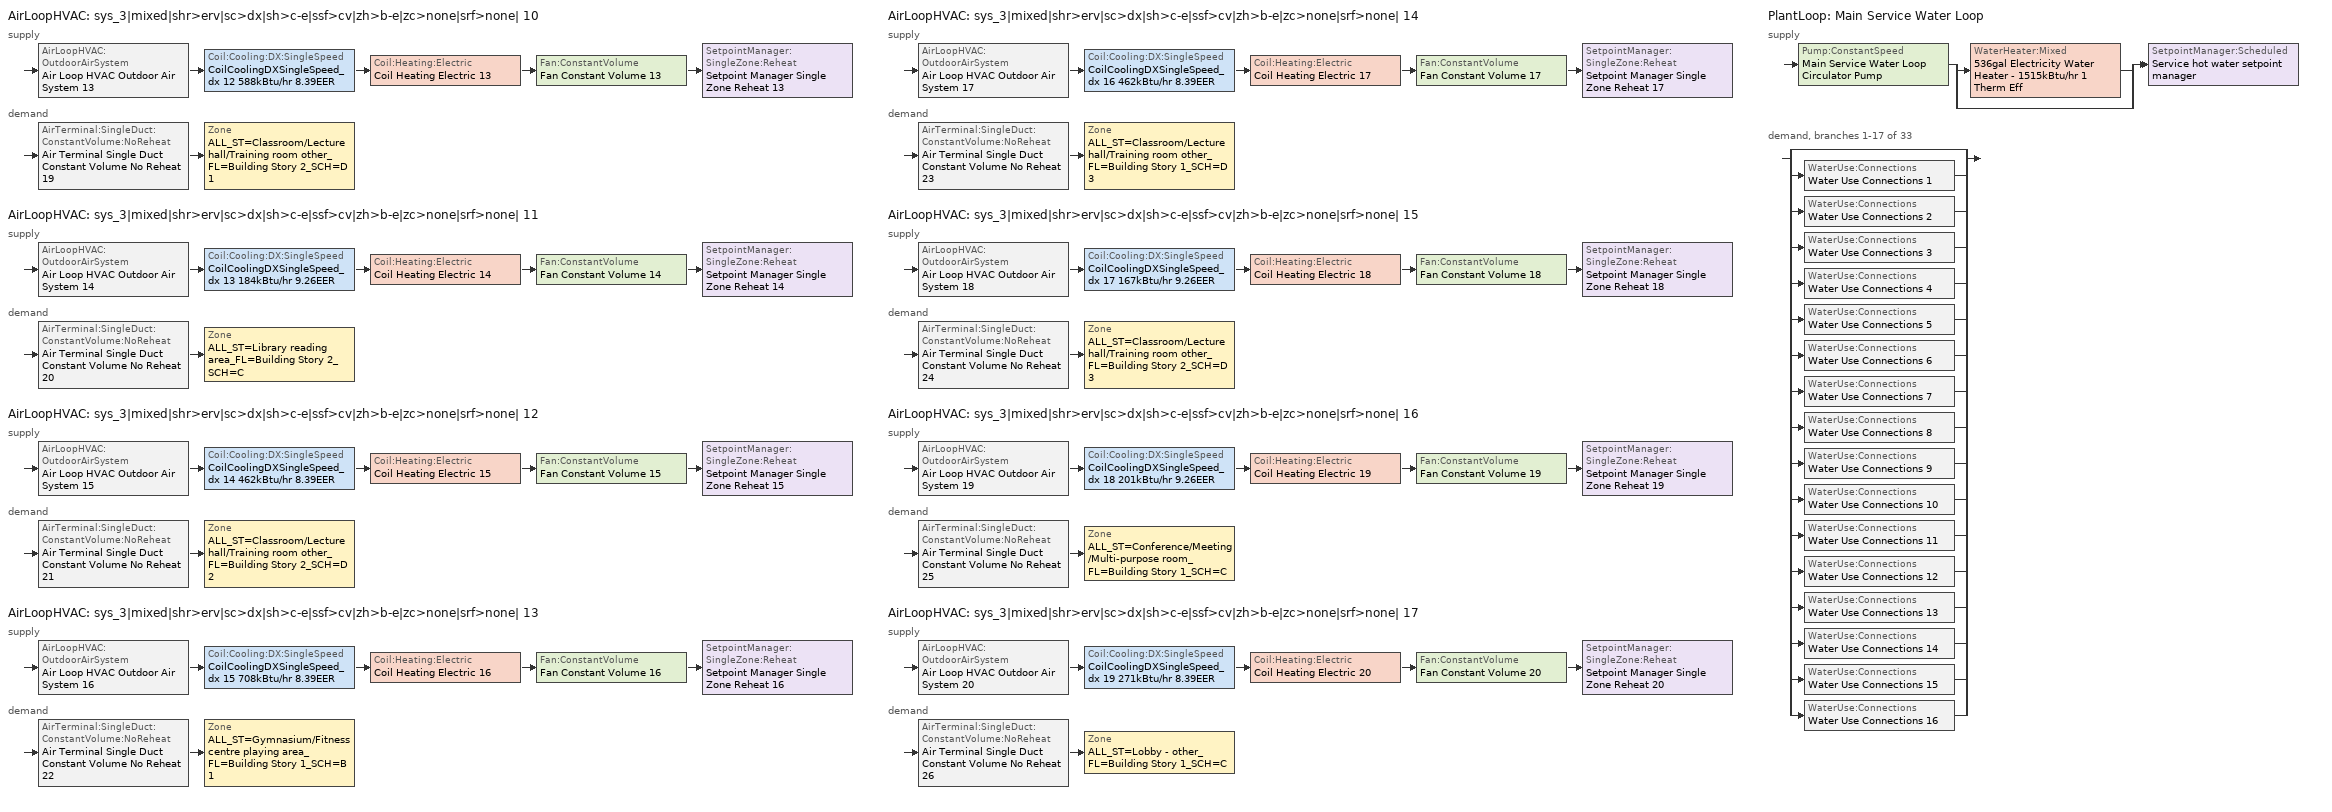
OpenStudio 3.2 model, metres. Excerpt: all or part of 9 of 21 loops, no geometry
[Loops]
AirLoopHVAC 'sys_3|mixed|shr>erv|sc>dx|sh>c-e|ssf>cv|zh>b-e|zc>none|srf>none| 10'
 supply: AirLoopHVAC:OutdoorAirSystem 'Air Loop HVAC Outdoor Air System 13' > Coil:Cooling:DX:SingleSpeed 'CoilCoolingDXSingleSpeed_dx 12 588kBtu/hr 8.39EER' > Coil:Heating:Electric 'Coil Heating Electric 13' > Fan:ConstantVolume 'Fan Constant Volume 13' > SetpointManager:SingleZone:Reheat 'Setpoint Manager Single Zone Reheat 13'
 demand: AirTerminal:SingleDuct:ConstantVolume:NoReheat 'Air Terminal Single Duct Constant Volume No Reheat 19' > Zone 'ALL_ST=Classroom/Lecture hall/Training room other_FL=Building Story 2_SCH=D 1'
AirLoopHVAC 'sys_3|mixed|shr>erv|sc>dx|sh>c-e|ssf>cv|zh>b-e|zc>none|srf>none| 11'
 supply: AirLoopHVAC:OutdoorAirSystem 'Air Loop HVAC Outdoor Air System 14' > Coil:Cooling:DX:SingleSpeed 'CoilCoolingDXSingleSpeed_dx 13 184kBtu/hr 9.26EER' > Coil:Heating:Electric 'Coil Heating Electric 14' > Fan:ConstantVolume 'Fan Constant Volume 14' > SetpointManager:SingleZone:Reheat 'Setpoint Manager Single Zone Reheat 14'
 demand: AirTerminal:SingleDuct:ConstantVolume:NoReheat 'Air Terminal Single Duct Constant Volume No Reheat 20' > Zone 'ALL_ST=Library reading area_FL=Building Story 2_SCH=C'
AirLoopHVAC 'sys_3|mixed|shr>erv|sc>dx|sh>c-e|ssf>cv|zh>b-e|zc>none|srf>none| 12'
 supply: AirLoopHVAC:OutdoorAirSystem 'Air Loop HVAC Outdoor Air System 15' > Coil:Cooling:DX:SingleSpeed 'CoilCoolingDXSingleSpeed_dx 14 462kBtu/hr 8.39EER' > Coil:Heating:Electric 'Coil Heating Electric 15' > Fan:ConstantVolume 'Fan Constant Volume 15' > SetpointManager:SingleZone:Reheat 'Setpoint Manager Single Zone Reheat 15'
 demand: AirTerminal:SingleDuct:ConstantVolume:NoReheat 'Air Terminal Single Duct Constant Volume No Reheat 21' > Zone 'ALL_ST=Classroom/Lecture hall/Training room other_FL=Building Story 2_SCH=D 2'
AirLoopHVAC 'sys_3|mixed|shr>erv|sc>dx|sh>c-e|ssf>cv|zh>b-e|zc>none|srf>none| 13'
 supply: AirLoopHVAC:OutdoorAirSystem 'Air Loop HVAC Outdoor Air System 16' > Coil:Cooling:DX:SingleSpeed 'CoilCoolingDXSingleSpeed_dx 15 708kBtu/hr 8.39EER' > Coil:Heating:Electric 'Coil Heating Electric 16' > Fan:ConstantVolume 'Fan Constant Volume 16' > SetpointManager:SingleZone:Reheat 'Setpoint Manager Single Zone Reheat 16'
 demand: AirTerminal:SingleDuct:ConstantVolume:NoReheat 'Air Terminal Single Duct Constant Volume No Reheat 22' > Zone 'ALL_ST=Gymnasium/Fitness centre playing area_FL=Building Story 1_SCH=B 1'
AirLoopHVAC 'sys_3|mixed|shr>erv|sc>dx|sh>c-e|ssf>cv|zh>b-e|zc>none|srf>none| 14'
 supply: AirLoopHVAC:OutdoorAirSystem 'Air Loop HVAC Outdoor Air System 17' > Coil:Cooling:DX:SingleSpeed 'CoilCoolingDXSingleSpeed_dx 16 462kBtu/hr 8.39EER' > Coil:Heating:Electric 'Coil Heating Electric 17' > Fan:ConstantVolume 'Fan Constant Volume 17' > SetpointManager:SingleZone:Reheat 'Setpoint Manager Single Zone Reheat 17'
 demand: AirTerminal:SingleDuct:ConstantVolume:NoReheat 'Air Terminal Single Duct Constant Volume No Reheat 23' > Zone 'ALL_ST=Classroom/Lecture hall/Training room other_FL=Building Story 1_SCH=D 3'
AirLoopHVAC 'sys_3|mixed|shr>erv|sc>dx|sh>c-e|ssf>cv|zh>b-e|zc>none|srf>none| 15'
 supply: AirLoopHVAC:OutdoorAirSystem 'Air Loop HVAC Outdoor Air System 18' > Coil:Cooling:DX:SingleSpeed 'CoilCoolingDXSingleSpeed_dx 17 167kBtu/hr 9.26EER' > Coil:Heating:Electric 'Coil Heating Electric 18' > Fan:ConstantVolume 'Fan Constant Volume 18' > SetpointManager:SingleZone:Reheat 'Setpoint Manager Single Zone Reheat 18'
 demand: AirTerminal:SingleDuct:ConstantVolume:NoReheat 'Air Terminal Single Duct Constant Volume No Reheat 24' > Zone 'ALL_ST=Classroom/Lecture hall/Training room other_FL=Building Story 2_SCH=D 3'
AirLoopHVAC 'sys_3|mixed|shr>erv|sc>dx|sh>c-e|ssf>cv|zh>b-e|zc>none|srf>none| 16'
 supply: AirLoopHVAC:OutdoorAirSystem 'Air Loop HVAC Outdoor Air System 19' > Coil:Cooling:DX:SingleSpeed 'CoilCoolingDXSingleSpeed_dx 18 201kBtu/hr 9.26EER' > Coil:Heating:Electric 'Coil Heating Electric 19' > Fan:ConstantVolume 'Fan Constant Volume 19' > SetpointManager:SingleZone:Reheat 'Setpoint Manager Single Zone Reheat 19'
 demand: AirTerminal:SingleDuct:ConstantVolume:NoReheat 'Air Terminal Single Duct Constant Volume No Reheat 25' > Zone 'ALL_ST=Conference/Meeting/Multi-purpose room_FL=Building Story 1_SCH=C'
AirLoopHVAC 'sys_3|mixed|shr>erv|sc>dx|sh>c-e|ssf>cv|zh>b-e|zc>none|srf>none| 17'
 supply: AirLoopHVAC:OutdoorAirSystem 'Air Loop HVAC Outdoor Air System 20' > Coil:Cooling:DX:SingleSpeed 'CoilCoolingDXSingleSpeed_dx 19 271kBtu/hr 8.39EER' > Coil:Heating:Electric 'Coil Heating Electric 20' > Fan:ConstantVolume 'Fan Constant Volume 20' > SetpointManager:SingleZone:Reheat 'Setpoint Manager Single Zone Reheat 20'
 demand: AirTerminal:SingleDuct:ConstantVolume:NoReheat 'Air Terminal Single Duct Constant Volume No Reheat 26' > Zone 'ALL_ST=Lobby - other_FL=Building Story 1_SCH=C'
PlantLoop 'Main Service Water Loop'
 supply: Pump:ConstantSpeed 'Main Service Water Loop Circulator Pump' > split
  | WaterHeater:Mixed '536gal Electricity Water Heater - 1515kBtu/hr 1 Therm Eff'
  | bypass
  join > SetpointManager:Scheduled 'Service hot water setpoint manager'
 demand, branches 1-17 of 33: split
  | bypass
  | WaterUse:Connections 'Water Use Connections 1'
  | WaterUse:Connections 'Water Use Connections 2'
  | WaterUse:Connections 'Water Use Connections 3'
  | WaterUse:Connections 'Water Use Connections 4'
  | WaterUse:Connections 'Water Use Connections 5'
  | WaterUse:Connections 'Water Use Connections 6'
  | WaterUse:Connections 'Water Use Connections 7'
  | WaterUse:Connections 'Water Use Connections 8'
  | WaterUse:Connections 'Water Use Connections 9'
  | WaterUse:Connections 'Water Use Connections 10'
  | WaterUse:Connections 'Water Use Connections 11'
  | WaterUse:Connections 'Water Use Connections 12'
  | WaterUse:Connections 'Water Use Connections 13'
  | WaterUse:Connections 'Water Use Connections 14'
  | WaterUse:Connections 'Water Use Connections 15'
  | WaterUse:Connections 'Water Use Connections 16'
[Sizing:Zone] Zone Cooling Design Supply Air Temperature Input Method=TemperatureDifference; Zone Cooling Design Supply Air Temperature {C}=14; Zone Cooling Design Supply Air Temperature Difference {deltaC}=11; Zone Heating Design Supply Air Temperature Input Method=TemperatureDifference; Zone Heating Design Supply Air Temperature {C}=40; Zone Heating Design Supply Air Temperature Difference {deltaC}=21; Zone Cooling Design Supply Air Humidity Ratio {kg-H2O/kg-air}=0.0085; Zone Heating Design Supply Air Humidity Ratio {kg-H2O/kg-air}=0.008; Zone Heating Sizing Factor=1.3; Zone Cooling Sizing Factor=1.1; Cooling Design Air Flow Method=DesignDay; Heating Design Air Flow Method=DesignDay; Account for Dedicated Outdoor Air System=No; Dedicated Outdoor Air System Control Strategy=NeutralSupplyAir; Dedicated Outdoor Air Low Setpoint Temperature for Design {C}=autosize; Dedicated Outdoor Air High Setpoint Temperature for Design {C}=autosize
ALL_ST=Classroom/Lecture hall/Training room other_FL=Building Story 2_SCH=D 1; ALL_ST=Library reading area_FL=Building Story 2_SCH=C; ALL_ST=Classroom/Lecture hall/Training room other_FL=Building Story 2_SCH=D 2; ALL_ST=Gymnasium/Fitness centre playing area_FL=Building Story 1_SCH=B 1; ALL_ST=Classroom/Lecture hall/Training room other_FL=Building Story 1_SCH=D 3; ALL_ST=Classroom/Lecture hall/Training room other_FL=Building Story 2_SCH=D 3; ALL_ST=Conference/Meeting/Multi-purpose room_FL=Building Story 1_SCH=C; ALL_ST=Lobby - other_FL=Building Story 1_SCH=C
[Zone equipment]
ALL_ST=Classroom/Lecture hall/Training room other_FL=Building Story 2_SCH=D 1: Air Terminal Single Duct Constant Volume No Reheat 19, Zone HVAC Baseboard Convective Electric 19
ALL_ST=Library reading area_FL=Building Story 2_SCH=C: Air Terminal Single Duct Constant Volume No Reheat 20, Zone HVAC Baseboard Convective Electric 20
ALL_ST=Classroom/Lecture hall/Training room other_FL=Building Story 2_SCH=D 2: Air Terminal Single Duct Constant Volume No Reheat 21, Zone HVAC Baseboard Convective Electric 21
ALL_ST=Gymnasium/Fitness centre playing area_FL=Building Story 1_SCH=B 1: Air Terminal Single Duct Constant Volume No Reheat 22, Zone HVAC Baseboard Convective Electric 22
ALL_ST=Classroom/Lecture hall/Training room other_FL=Building Story 1_SCH=D 3: Air Terminal Single Duct Constant Volume No Reheat 23, Zone HVAC Baseboard Convective Electric 23
ALL_ST=Classroom/Lecture hall/Training room other_FL=Building Story 2_SCH=D 3: Air Terminal Single Duct Constant Volume No Reheat 24, Zone HVAC Baseboard Convective Electric 24
ALL_ST=Conference/Meeting/Multi-purpose room_FL=Building Story 1_SCH=C: Air Terminal Single Duct Constant Volume No Reheat 25, Zone HVAC Baseboard Convective Electric 25
ALL_ST=Lobby - other_FL=Building Story 1_SCH=C: Air Terminal Single Duct Constant Volume No Reheat 26, Zone HVAC Baseboard Convective Electric 26
[AirLoopHVAC] Design Supply Air Flow Rate {m3/s}=autosize; Design Return Air Flow Fraction of Supply Air Flow=1
Name | Availability Schedule
sys_3|mixed|shr>erv|sc>dx|sh>c-e|ssf>cv|zh>b-e|zc>none|srf>none| 10 | sys_3|mixed|shr>none|sc>dx|sh>c-e|ssf>cv|zh>b-e|zc>none|srf>none| 10 Occ Sch
sys_3|mixed|shr>erv|sc>dx|sh>c-e|ssf>cv|zh>b-e|zc>none|srf>none| 11 | sys_3|mixed|shr>none|sc>dx|sh>c-e|ssf>cv|zh>b-e|zc>none|srf>none| 11 Occ Sch
sys_3|mixed|shr>erv|sc>dx|sh>c-e|ssf>cv|zh>b-e|zc>none|srf>none| 12 | sys_3|mixed|shr>none|sc>dx|sh>c-e|ssf>cv|zh>b-e|zc>none|srf>none| 12 Occ Sch
sys_3|mixed|shr>erv|sc>dx|sh>c-e|ssf>cv|zh>b-e|zc>none|srf>none| 13 | sys_3|mixed|shr>none|sc>dx|sh>c-e|ssf>cv|zh>b-e|zc>none|srf>none| 13 Occ Sch
sys_3|mixed|shr>erv|sc>dx|sh>c-e|ssf>cv|zh>b-e|zc>none|srf>none| 14 | sys_3|mixed|shr>none|sc>dx|sh>c-e|ssf>cv|zh>b-e|zc>none|srf>none| 14 Occ Sch
sys_3|mixed|shr>erv|sc>dx|sh>c-e|ssf>cv|zh>b-e|zc>none|srf>none| 15 | sys_3|mixed|shr>none|sc>dx|sh>c-e|ssf>cv|zh>b-e|zc>none|srf>none| 15 Occ Sch
sys_3|mixed|shr>erv|sc>dx|sh>c-e|ssf>cv|zh>b-e|zc>none|srf>none| 16 | sys_3|mixed|shr>none|sc>dx|sh>c-e|ssf>cv|zh>b-e|zc>none|srf>none| 16 Occ Sch
sys_3|mixed|shr>erv|sc>dx|sh>c-e|ssf>cv|zh>b-e|zc>none|srf>none| 17 | sys_3|mixed|shr>none|sc>dx|sh>c-e|ssf>cv|zh>b-e|zc>none|srf>none| 17 Occ Sch
[Sizing:System] Type of Load to Size On=Sensible; Design Outdoor Air Flow Rate {m3/s}=Autosize; Central Heating Maximum System Air Flow Ratio=1; Preheat Design Temperature {C}=7; Preheat Design Humidity Ratio {kg-H2O/kg-Air}=0.008; Precool Design Temperature {C}=13; Precool Design Humidity Ratio {kg-H2O/kg-Air}=0.008; Central Cooling Design Supply Air Temperature {C}=13; Central Heating Design Supply Air Temperature {C}=43; Sizing Option=NonCoincident; 100% Outdoor Air in Cooling=No; 100% Outdoor Air in Heating=No; Central Cooling Design Supply Air Humidity Ratio {kg-H2O/kg-Air}=0.0085; Central Heating Design Supply Air Humidity Ratio {kg-H2O/kg-Air}=0.008; Cooling Design Air Flow Method=DesignDay; Cooling Design Air Flow Rate {m3/s}=0; Heating Design Air Flow Method=DesignDay; Heating Design Air Flow Rate {m3/s}=0; System Outdoor Air Method=ZoneSum; Zone Maximum Outdoor Air Fraction=1; Cooling Supply Air Flow Rate Per Floor Area {m3/s-m2}=0.00996765; Cooling Fraction of Autosized Cooling Supply Air Flow Rate=1; Cooling Supply Air Flow Rate Per Unit Cooling Capacity {m3/s-W}=3.94755e-05; Heating Supply Air Flow Rate Per Floor Area {m3/s-m2}=0.00996765; Heating Fraction of Autosized Heating Supply Air Flow Rate=1; Heating Fraction of Autosized Cooling Supply Air Flow Rate=1; Heating Supply Air Flow Rate Per Unit Heating Capacity {m3/s-W}=3.15882e-05; Cooling Design Capacity Method=CoolingDesignCapacity; Cooling Design Capacity {W}=autosize; Cooling Design Capacity Per Floor Area {W/m2}=234.7; Fraction of Autosized Cooling Design Capacity=1; Heating Design Capacity Method=HeatingDesignCapacity; Heating Design Capacity {W}=autosize; Heating Design Capacity Per Floor Area {W/m2}=157; Fraction of Autosized Heating Design Capacity=1; Central Cooling Capacity Control Method=OnOff
sys_3|mixed|shr>erv|sc>dx|sh>c-e|ssf>cv|zh>b-e|zc>none|srf>none| 10; sys_3|mixed|shr>erv|sc>dx|sh>c-e|ssf>cv|zh>b-e|zc>none|srf>none| 11; sys_3|mixed|shr>erv|sc>dx|sh>c-e|ssf>cv|zh>b-e|zc>none|srf>none| 12; sys_3|mixed|shr>erv|sc>dx|sh>c-e|ssf>cv|zh>b-e|zc>none|srf>none| 13; sys_3|mixed|shr>erv|sc>dx|sh>c-e|ssf>cv|zh>b-e|zc>none|srf>none| 14; sys_3|mixed|shr>erv|sc>dx|sh>c-e|ssf>cv|zh>b-e|zc>none|srf>none| 15; sys_3|mixed|shr>erv|sc>dx|sh>c-e|ssf>cv|zh>b-e|zc>none|srf>none| 16; sys_3|mixed|shr>erv|sc>dx|sh>c-e|ssf>cv|zh>b-e|zc>none|srf>none| 17
[Fan:ConstantVolume] Availability Schedule=Always On Discrete; Fan Total Efficiency=0.39975; Pressure Rise {Pa}=640; Maximum Flow Rate {m3/s}=AutoSize; Motor Efficiency=0.615
Fan Constant Volume 13; Fan Constant Volume 14; Fan Constant Volume 15; Fan Constant Volume 16; Fan Constant Volume 17; Fan Constant Volume 18; Fan Constant Volume 19; Fan Constant Volume 20
[Coil:Heating:Electric] Availability Schedule=Always On Discrete
Coil Heating Electric 13; Coil Heating Electric 14; Coil Heating Electric 15; Coil Heating Electric 16; Coil Heating Electric 17; Coil Heating Electric 18; Coil Heating Electric 19; Coil Heating Electric 20
[Coil:Cooling:DX:SingleSpeed] Availability Schedule=Always On Discrete; Rated Total Cooling Capacity {W}=autosize; Rated Sensible Heat Ratio=autosize; Rated Air Flow Rate {m3/s}=autosize; Rated Evaporator Fan Power Per Volume Flow Rate {W/(m3/s)}=773.3; Total Cooling Capacity Function of Temperature Curve=DXCOOL-NECB2011-REF-CAPFT; Total Cooling Capacity Function of Flow Fraction Curve=DXCOOL-NECB2011-REF-CAPFFLOW; Energy Input Ratio Function of Temperature Curve=DXCOOL-NECB2011-REF-COOLEIRFT; Energy Input Ratio Function of Flow Fraction Curve=DXCOOL-NECB2011-REF-COOLEIRFFLOW; Part Load Fraction Correlation Curve=DXCOOL-NECB2011-REF-COOLPLFFPLR; Minimum Outdoor Dry-Bulb Temperature for Compressor Operation {C}=-25; Condenser Type=AirCooled; Evaporative Condenser Effectiveness=0; Evaporative Condenser Air Flow Rate {m3/s}=Autosize; Evaporative Condenser Pump Rated Power Consumption {W}=Autosize; Crankcase Heater Capacity {W}=0; Maximum Outdoor Dry-Bulb Temperature for Crankcase Heater Operation {C}=0; Basin Heater Capacity {W/K}=0; Basin Heater Setpoint Temperature {C}=10
Name | Rated COP {W/W}
CoilCoolingDXSingleSpeed_dx 12 588kBtu/hr 8.39EER; CoilCoolingDXSingleSpeed_dx 14 462kBtu/hr 8.39EER; CoilCoolingDXSingleSpeed_dx 15 708kBtu/hr 8.39EER; CoilCoolingDXSingleSpeed_dx 16 462kBtu/hr 8.39EER; CoilCoolingDXSingleSpeed_dx 19 271kBtu/hr 8.39EER | 2.92983
CoilCoolingDXSingleSpeed_dx 13 184kBtu/hr 9.26EER; CoilCoolingDXSingleSpeed_dx 17 167kBtu/hr 9.26EER; CoilCoolingDXSingleSpeed_dx 18 201kBtu/hr 9.26EER | 3.21949
[Controller:OutdoorAir] Minimum Outdoor Air Flow Rate {m3/s}=autosize; Maximum Outdoor Air Flow Rate {m3/s}=Autosize; Economizer Control Type=DifferentialEnthalpy; Economizer Control Action Type=ModulateFlow; Lockout Type=NoLockout; Minimum Limit Type=FixedMinimum; High Humidity Control=No; Heat Recovery Bypass Control Type=BypassWhenOAFlowGreaterThanMinimum
Name | Minimum Outdoor Air Schedule | Controller Mechanical Ventilation
Controller Outdoor Air 13 | sys_3|mixed|shr>none|sc>dx|sh>c-e|ssf>cv|zh>b-e|zc>none|srf>none| 10 Occ Sch | Controller Mechanical Ventilation 13
Controller Outdoor Air 14 | sys_3|mixed|shr>none|sc>dx|sh>c-e|ssf>cv|zh>b-e|zc>none|srf>none| 11 Occ Sch | Controller Mechanical Ventilation 14
Controller Outdoor Air 15 | sys_3|mixed|shr>none|sc>dx|sh>c-e|ssf>cv|zh>b-e|zc>none|srf>none| 12 Occ Sch | Controller Mechanical Ventilation 15
Controller Outdoor Air 16 | sys_3|mixed|shr>none|sc>dx|sh>c-e|ssf>cv|zh>b-e|zc>none|srf>none| 13 Occ Sch | Controller Mechanical Ventilation 16
Controller Outdoor Air 17 | sys_3|mixed|shr>none|sc>dx|sh>c-e|ssf>cv|zh>b-e|zc>none|srf>none| 14 Occ Sch | Controller Mechanical Ventilation 17
Controller Outdoor Air 18 | sys_3|mixed|shr>none|sc>dx|sh>c-e|ssf>cv|zh>b-e|zc>none|srf>none| 15 Occ Sch | Controller Mechanical Ventilation 18
Controller Outdoor Air 19 | sys_3|mixed|shr>none|sc>dx|sh>c-e|ssf>cv|zh>b-e|zc>none|srf>none| 16 Occ Sch | Controller Mechanical Ventilation 19
Controller Outdoor Air 20 | sys_3|mixed|shr>none|sc>dx|sh>c-e|ssf>cv|zh>b-e|zc>none|srf>none| 17 Occ Sch | Controller Mechanical Ventilation 20
[Controller:MechanicalVentilation] Availability Schedule=Always On Discrete; System Outdoor Air Method=ZoneSum
Controller Mechanical Ventilation 13; Controller Mechanical Ventilation 14; Controller Mechanical Ventilation 15; Controller Mechanical Ventilation 16; Controller Mechanical Ventilation 17; Controller Mechanical Ventilation 18; Controller Mechanical Ventilation 19; Controller Mechanical Ventilation 20
[AirLoopHVAC:OutdoorAirSystem]
Name | Controller
Air Loop HVAC Outdoor Air System 13 | Controller Outdoor Air 13
Air Loop HVAC Outdoor Air System 14 | Controller Outdoor Air 14
Air Loop HVAC Outdoor Air System 15 | Controller Outdoor Air 15
Air Loop HVAC Outdoor Air System 16 | Controller Outdoor Air 16
Air Loop HVAC Outdoor Air System 17 | Controller Outdoor Air 17
Air Loop HVAC Outdoor Air System 18 | Controller Outdoor Air 18
Air Loop HVAC Outdoor Air System 19 | Controller Outdoor Air 19
Air Loop HVAC Outdoor Air System 20 | Controller Outdoor Air 20
[SetpointManager:SingleZone:Reheat] Minimum Supply Air Temperature {C}=13; Maximum Supply Air Temperature {C}=43
Name | Control Zone
Setpoint Manager Single Zone Reheat 13 | ALL_ST=Classroom/Lecture hall/Training room other_FL=Building Story 2_SCH=D 1
Setpoint Manager Single Zone Reheat 14 | ALL_ST=Library reading area_FL=Building Story 2_SCH=C
Setpoint Manager Single Zone Reheat 15 | ALL_ST=Classroom/Lecture hall/Training room other_FL=Building Story 2_SCH=D 2
Setpoint Manager Single Zone Reheat 16 | ALL_ST=Gymnasium/Fitness centre playing area_FL=Building Story 1_SCH=B 1
Setpoint Manager Single Zone Reheat 17 | ALL_ST=Classroom/Lecture hall/Training room other_FL=Building Story 1_SCH=D 3
Setpoint Manager Single Zone Reheat 18 | ALL_ST=Classroom/Lecture hall/Training room other_FL=Building Story 2_SCH=D 3
Setpoint Manager Single Zone Reheat 19 | ALL_ST=Conference/Meeting/Multi-purpose room_FL=Building Story 1_SCH=C
Setpoint Manager Single Zone Reheat 20 | ALL_ST=Lobby - other_FL=Building Story 1_SCH=C
[AirTerminal:SingleDuct:ConstantVolume:NoReheat] Availability Schedule=Always On Discrete; Maximum Air Flow Rate {m3/s}=AutoSize
Air Terminal Single Duct Constant Volume No Reheat 19; Air Terminal Single Duct Constant Volume No Reheat 20; Air Terminal Single Duct Constant Volume No Reheat 21; Air Terminal Single Duct Constant Volume No Reheat 22; Air Terminal Single Duct Constant Volume No Reheat 23; Air Terminal Single Duct Constant Volume No Reheat 24; Air Terminal Single Duct Constant Volume No Reheat 25; Air Terminal Single Duct Constant Volume No Reheat 26
[ZoneHVAC:Baseboard:Convective:Electric] Availability Schedule=Always On Discrete; Nominal Capacity {W}=autosize; Efficiency=1
Zone HVAC Baseboard Convective Electric 19; Zone HVAC Baseboard Convective Electric 20; Zone HVAC Baseboard Convective Electric 21; Zone HVAC Baseboard Convective Electric 22; Zone HVAC Baseboard Convective Electric 23; Zone HVAC Baseboard Convective Electric 24; Zone HVAC Baseboard Convective Electric 25; Zone HVAC Baseboard Convective Electric 26
[PlantLoop]
Main Service Water Loop: Glycol Concentration=0; Maximum Loop Temperature {C}=60; Minimum Loop Temperature {C}=10; Plant Loop Volume {m3}=Autocalculate; Load Distribution Scheme=Optimal
[Sizing:Plant]
Main Service Water Loop: Loop Type=Heating; Design Loop Exit Temperature {C}=60; Loop Design Temperature Difference {deltaC}=5; Sizing Option=NonCoincident; Zone Timesteps in Averaging Window=1; Coincident Sizing Factor Mode=None
[SetpointManager:Scheduled]
Service hot water setpoint manager: Control Variable=Temperature; Schedule=Service Water Loop Temp - 140F
[Pump:ConstantSpeed]
Main Service Water Loop Circulator Pump: Rated Flow Rate {m3/s}=autosize; Rated Pump Head {Pa}=1.7716e+06; Rated Power Consumption {W}=autosize; Motor Efficiency=0.895; Fraction of Motor Inefficiencies to Fluid Stream=0; Pump Control Type=Intermittent; Design Power Sizing Method=PowerPerFlowPerPressure; Design Electric Power per Unit Flow Rate {W/(m3/s)}=348701.1; Design Shaft Power per Unit Flow Rate per Unit Head {W-s/m3-Pa}=1.28205
[WaterHeater:Mixed]
536gal Electricity Water Heater - 1515kBtu/hr 1 Therm Eff: Tank Volume {m3}=2.02827; Setpoint Temperature Schedule=Service Water Loop Temp - 140F; Deadband Temperature Difference {deltaC}=2; Maximum Temperature Limit {C}=60; Heater Control Type=Cycle; Heater Maximum Capacity {W}=443926; Heater Fuel Type=Electricity; Heater Thermal Efficiency=1; Off Cycle Parasitic Fuel Consumption Rate {W}=155.228; Off Cycle Parasitic Fuel Type=Electricity; Off Cycle Parasitic Heat Fraction to Tank=0.8; On Cycle Parasitic Fuel Consumption Rate {W}=155.228; On Cycle Parasitic Fuel Type=Electricity; On Cycle Parasitic Heat Fraction to Tank=0; Ambient Temperature Indicator=Schedule; Ambient Temperature Schedule=Water Heater Ambient Temp Schedule - 70.0f; Off Cycle Loss Coefficient to Ambient Temperature {W/K}=6.25624; On Cycle Loss Coefficient to Ambient Temperature {W/K}=6.25624; Use Side Effectiveness=1; Source Side Effectiveness=1; Use Side Design Flow Rate {m3/s}=autosize; Source Side Design Flow Rate {m3/s}=autosize; Indirect Water Heating Recovery Time {hr}=1.5; Source Side Flow Control Mode=IndirectHeatPrimarySetpoint
[WaterHeater:Sizing]
536gal Electricity Water Heater - 1515kBtu/hr 1 Therm Eff: Design Mode=PeakDraw; Time Storage Can Meet Peak Draw {hr}=0.538503; Time for Tank Recovery {hr}=0; Nominal Tank Volume for Autosizing Plant Connections {m3}=1
[WaterUse:Connections] Drain Water Heat Exchanger Type=None; Drain Water Heat Exchanger Destination=Plant
Name | Water Use Equipment Name 1
Water Use Connections 1 | Auditorium_zn_1_flr_1 Service Water Use 0.5gal/min
Water Use Connections 2 | Aux_gym_zn_1_flr_1 Service Water Use 1.89gal/min
Water Use Connections 3 | Cafeteria_zn_1_flr_1 Service Water Use 0.47gal/min
Water Use Connections 4 | Corner_class_1_pod_1_zn_1_flr_1 Service Water Use 0.07gal/min
Water Use Connections 5 | Corner_class_1_pod_1_zn_1_flr_2 Service Water Use 0.07gal/min
Water Use Connections 6 | Corner_class_1_pod_2_zn_1_flr_1 Service Water Use 0.07gal/min
Water Use Connections 7 | Corner_class_1_pod_2_zn_1_flr_2 Service Water Use 0.07gal/min
Water Use Connections 8 | Corner_class_1_pod_3_zn_1_flr_1 Service Water Use 0.07gal/min
Water Use Connections 9 | Corner_class_1_pod_3_zn_1_flr_2 Service Water Use 0.07gal/min
Water Use Connections 10 | Corner_class_2_pod_1_zn_1_flr_1 Service Water Use 0.07gal/min
Water Use Connections 11 | Corner_class_2_pod_1_zn_1_flr_2 Service Water Use 0.07gal/min
Water Use Connections 12 | Corner_class_2_pod_2_zn_1_flr_1 Service Water Use 0.07gal/min
Water Use Connections 13 | Corner_class_2_pod_2_zn_1_flr_2 Service Water Use 0.07gal/min
Water Use Connections 14 | Corner_class_2_pod_3_zn_1_flr_1 Service Water Use 0.07gal/min
Water Use Connections 15 | Corner_class_2_pod_3_zn_1_flr_2 Service Water Use 0.07gal/min
Water Use Connections 16 | Gym_zn_1_flr_1 Service Water Use 2.99gal/min
[WaterUse:Equipment:Definition]
Name | Peak Flow Rate {m3/s} | Target Temperature Schedule | Sensible Fraction Schedule | Latent Fraction Schedule
Auditorium_zn_1_flr_1 Service Water Use Def 0.5gal/min | 3.1485e-05 | Schedule Ruleset 5 | Schedule Ruleset 3 | Schedule Ruleset 4
Aux_gym_zn_1_flr_1 Service Water Use Def 1.89gal/min | 0.000119312 | Schedule Ruleset 8 | Schedule Ruleset 6 | Schedule Ruleset 7
Cafeteria_zn_1_flr_1 Service Water Use Def 0.47gal/min | 2.98279e-05 | Schedule Ruleset 11 | Schedule Ruleset 9 | Schedule Ruleset 10
Corner_class_1_pod_1_zn_1_flr_1 Service Water Use Def 0.07gal/min | 4.55704e-06 | Schedule Ruleset 14 | Schedule Ruleset 12 | Schedule Ruleset 13
Corner_class_1_pod_1_zn_1_flr_2 Service Water Use Def 0.07gal/min | 4.55704e-06 | Schedule Ruleset 17 | Schedule Ruleset 15 | Schedule Ruleset 16
Corner_class_1_pod_2_zn_1_flr_1 Service Water Use Def 0.07gal/min | 4.55704e-06 | Schedule Ruleset 20 | Schedule Ruleset 18 | Schedule Ruleset 19
Corner_class_1_pod_2_zn_1_flr_2 Service Water Use Def 0.07gal/min | 4.55704e-06 | Schedule Ruleset 23 | Schedule Ruleset 21 | Schedule Ruleset 22
Corner_class_1_pod_3_zn_1_flr_1 Service Water Use Def 0.07gal/min | 4.55704e-06 | Schedule Ruleset 26 | Schedule Ruleset 24 | Schedule Ruleset 25
Corner_class_1_pod_3_zn_1_flr_2 Service Water Use Def 0.07gal/min | 4.55704e-06 | Schedule Ruleset 29 | Schedule Ruleset 27 | Schedule Ruleset 28
Corner_class_2_pod_1_zn_1_flr_1 Service Water Use Def 0.07gal/min | 4.55704e-06 | Schedule Ruleset 32 | Schedule Ruleset 30 | Schedule Ruleset 31
Corner_class_2_pod_1_zn_1_flr_2 Service Water Use Def 0.07gal/min | 4.55704e-06 | Schedule Ruleset 35 | Schedule Ruleset 33 | Schedule Ruleset 34
Corner_class_2_pod_2_zn_1_flr_1 Service Water Use Def 0.07gal/min | 4.55704e-06 | Schedule Ruleset 38 | Schedule Ruleset 36 | Schedule Ruleset 37
Corner_class_2_pod_2_zn_1_flr_2 Service Water Use Def 0.07gal/min | 4.55704e-06 | Schedule Ruleset 41 | Schedule Ruleset 39 | Schedule Ruleset 40
Corner_class_2_pod_3_zn_1_flr_1 Service Water Use Def 0.07gal/min | 4.55704e-06 | Schedule Ruleset 44 | Schedule Ruleset 42 | Schedule Ruleset 43
Corner_class_2_pod_3_zn_1_flr_2 Service Water Use Def 0.07gal/min | 4.55704e-06 | Schedule Ruleset 47 | Schedule Ruleset 45 | Schedule Ruleset 46
Gym_zn_1_flr_1 Service Water Use Def 2.99gal/min | 0.00018891 | Schedule Ruleset 50 | Schedule Ruleset 48 | Schedule Ruleset 49
[WaterUse:Equipment]
Name | Water Use Equipment Definition | Space | Flow Rate Fraction Schedule
Auditorium_zn_1_flr_1 Service Water Use 0.5gal/min | Auditorium_zn_1_flr_1 Service Water Use Def 0.5gal/min | Auditorium_ZN_1_FLR_1 | NECB-C-Service Water Heating
Aux_gym_zn_1_flr_1 Service Water Use 1.89gal/min | Aux_gym_zn_1_flr_1 Service Water Use Def 1.89gal/min | Aux_Gym_ZN_1_FLR_1 | NECB-B-Service Water Heating
Cafeteria_zn_1_flr_1 Service Water Use 0.47gal/min | Cafeteria_zn_1_flr_1 Service Water Use Def 0.47gal/min | Cafeteria_ZN_1_FLR_1 | NECB-C-Service Water Heating
Corner_class_1_pod_1_zn_1_flr_1 Service Water Use 0.07gal/min | Corner_class_1_pod_1_zn_1_flr_1 Service Water Use Def 0.07gal/min | Corner_Class_1_Pod_1_ZN_1_FLR_1 | NECB-D-Service Water Heating
Corner_class_1_pod_1_zn_1_flr_2 Service Water Use 0.07gal/min | Corner_class_1_pod_1_zn_1_flr_2 Service Water Use Def 0.07gal/min | Corner_Class_1_Pod_1_ZN_1_FLR_2 | NECB-D-Service Water Heating
Corner_class_1_pod_2_zn_1_flr_1 Service Water Use 0.07gal/min | Corner_class_1_pod_2_zn_1_flr_1 Service Water Use Def 0.07gal/min | Corner_Class_1_Pod_2_ZN_1_FLR_1 | NECB-D-Service Water Heating
Corner_class_1_pod_2_zn_1_flr_2 Service Water Use 0.07gal/min | Corner_class_1_pod_2_zn_1_flr_2 Service Water Use Def 0.07gal/min | Corner_Class_1_Pod_2_ZN_1_FLR_2 | NECB-D-Service Water Heating
Corner_class_1_pod_3_zn_1_flr_1 Service Water Use 0.07gal/min | Corner_class_1_pod_3_zn_1_flr_1 Service Water Use Def 0.07gal/min | Corner_Class_1_Pod_3_ZN_1_FLR_1 | NECB-D-Service Water Heating
Corner_class_1_pod_3_zn_1_flr_2 Service Water Use 0.07gal/min | Corner_class_1_pod_3_zn_1_flr_2 Service Water Use Def 0.07gal/min | Corner_Class_1_Pod_3_ZN_1_FLR_2 | NECB-D-Service Water Heating
Corner_class_2_pod_1_zn_1_flr_1 Service Water Use 0.07gal/min | Corner_class_2_pod_1_zn_1_flr_1 Service Water Use Def 0.07gal/min | Corner_Class_2_Pod_1_ZN_1_FLR_1 | NECB-D-Service Water Heating
Corner_class_2_pod_1_zn_1_flr_2 Service Water Use 0.07gal/min | Corner_class_2_pod_1_zn_1_flr_2 Service Water Use Def 0.07gal/min | Corner_Class_2_Pod_1_ZN_1_FLR_2 | NECB-D-Service Water Heating
Corner_class_2_pod_2_zn_1_flr_1 Service Water Use 0.07gal/min | Corner_class_2_pod_2_zn_1_flr_1 Service Water Use Def 0.07gal/min | Corner_Class_2_Pod_2_ZN_1_FLR_1 | NECB-D-Service Water Heating
Corner_class_2_pod_2_zn_1_flr_2 Service Water Use 0.07gal/min | Corner_class_2_pod_2_zn_1_flr_2 Service Water Use Def 0.07gal/min | Corner_Class_2_Pod_2_ZN_1_FLR_2 | NECB-D-Service Water Heating
Corner_class_2_pod_3_zn_1_flr_1 Service Water Use 0.07gal/min | Corner_class_2_pod_3_zn_1_flr_1 Service Water Use Def 0.07gal/min | Corner_Class_2_Pod_3_ZN_1_FLR_1 | NECB-D-Service Water Heating
Corner_class_2_pod_3_zn_1_flr_2 Service Water Use 0.07gal/min | Corner_class_2_pod_3_zn_1_flr_2 Service Water Use Def 0.07gal/min | Corner_Class_2_Pod_3_ZN_1_FLR_2 | NECB-D-Service Water Heating
Gym_zn_1_flr_1 Service Water Use 2.99gal/min | Gym_zn_1_flr_1 Service Water Use Def 2.99gal/min | Gym_ZN_1_FLR_1 | NECB-B-Service Water Heating
[HeatExchanger:AirToAir:SensibleAndLatent] Availability Schedule=Always On Discrete; Nominal Supply Air Flow Rate {m3/s}=autosize; Sensible Effectiveness at 100% Heating Air Flow=0.5; Latent Effectiveness at 100% Heating Air Flow=0.5; Sensible Effectiveness at 75% Heating Air Flow=0.5; Latent Effectiveness at 75% Heating Air Flow=0.5; Sensible Effectiveness at 100% Cooling Air Flow=0.5; Latent Effectiveness at 100% Cooling Air Flow=0.5; Sensible Effectiveness at 75% Cooling Air Flow=0.5; Latent Effectiveness at 75% Cooling Air Flow=0.5; Supply Air Outlet Temperature Control=Yes; Heat Exchanger Type=Rotary; Frost Control Type=ExhaustOnly; Threshold Temperature {C}=-23.3; Initial Defrost Time Fraction=0.167; Rate of Defrost Time Fraction Increase {1/K}=1.44; Economizer Lockout=Yes
Name | Nominal Electric Power {W}
sys_3|mixed|shr>none|sc>dx|sh>c-e|ssf>cv|zh>b-e|zc>none|srf>none| 8 ERV | 861.901
sys_3|mixed|shr>none|sc>dx|sh>c-e|ssf>cv|zh>b-e|zc>none|srf>none| 9 ERV | 4371.39
sys_4|mixed|shr>none|sc>dx|sh>c-e|ssf>cv|zh>b-e|zc>none|srf>none| ERV | 2346.287
sys_4|mixed|shr>none|sc>dx|sh>c-e|ssf>cv|zh>b-e|zc>none|srf>none| 1 ERV | 940.085
[SetpointManager:OutdoorAirPretreat] Minimum Setpoint Temperature {C}=-99; Maximum Setpoint Temperature {C}=99; Minimum Setpoint Humidity Ratio {kgWater/kgDryAir}=1e-05; Maximum Setpoint Humidity Ratio {kgWater/kgDryAir}=1
Setpoint Manager Outdoor Air Pretreat 1; Setpoint Manager Outdoor Air Pretreat 2; Setpoint Manager Outdoor Air Pretreat 3; Setpoint Manager Outdoor Air Pretreat 4
[Schedule:Ruleset]
Service Water Loop Temp - 140F: Default Day Schedule=Service Water Loop Temp - 140F Default
Water Heater Ambient Temp Schedule - 70.0f: Default Day Schedule=Water Heater Ambient Temp Schedule - 70.0f Default
Schedule Ruleset 3: Default Day Schedule=Schedule Day 5
Schedule Ruleset 4: Default Day Schedule=Schedule Day 6
Schedule Ruleset 5: Default Day Schedule=Schedule Day 7
NECB-C-Service Water Heating: Default Day Schedule=NECB-C-Service Water Heating Default
Schedule Ruleset 6: Default Day Schedule=Schedule Day 8
Schedule Ruleset 7: Default Day Schedule=Schedule Day 9
Schedule Ruleset 8: Default Day Schedule=Schedule Day 10
NECB-B-Service Water Heating: Default Day Schedule=NECB-B-Service Water Heating Default
Schedule Ruleset 9: Default Day Schedule=Schedule Day 11
Schedule Ruleset 10: Default Day Schedule=Schedule Day 12
Schedule Ruleset 11: Default Day Schedule=Schedule Day 13
Schedule Ruleset 12: Default Day Schedule=Schedule Day 14
Schedule Ruleset 13: Default Day Schedule=Schedule Day 15
Schedule Ruleset 14: Default Day Schedule=Schedule Day 16
NECB-D-Service Water Heating: Default Day Schedule=NECB-D-Service Water Heating Default
Schedule Ruleset 15: Default Day Schedule=Schedule Day 17
Schedule Ruleset 16: Default Day Schedule=Schedule Day 18
Schedule Ruleset 17: Default Day Schedule=Schedule Day 19
Schedule Ruleset 18: Default Day Schedule=Schedule Day 20
Schedule Ruleset 19: Default Day Schedule=Schedule Day 21
Schedule Ruleset 20: Default Day Schedule=Schedule Day 22
Schedule Ruleset 21: Default Day Schedule=Schedule Day 23
Schedule Ruleset 22: Default Day Schedule=Schedule Day 24
Schedule Ruleset 23: Default Day Schedule=Schedule Day 25
Schedule Ruleset 24: Default Day Schedule=Schedule Day 26
Schedule Ruleset 25: Default Day Schedule=Schedule Day 27
Schedule Ruleset 26: Default Day Schedule=Schedule Day 28
Schedule Ruleset 27: Default Day Schedule=Schedule Day 29
Schedule Ruleset 28: Default Day Schedule=Schedule Day 30
Schedule Ruleset 29: Default Day Schedule=Schedule Day 31
Schedule Ruleset 30: Default Day Schedule=Schedule Day 32
Schedule Ruleset 31: Default Day Schedule=Schedule Day 33
Schedule Ruleset 32: Default Day Schedule=Schedule Day 34
Schedule Ruleset 33: Default Day Schedule=Schedule Day 35
Schedule Ruleset 34: Default Day Schedule=Schedule Day 36
Schedule Ruleset 35: Default Day Schedule=Schedule Day 37
Schedule Ruleset 36: Default Day Schedule=Schedule Day 38
Schedule Ruleset 37: Default Day Schedule=Schedule Day 39
Schedule Ruleset 38: Default Day Schedule=Schedule Day 40
Schedule Ruleset 39: Default Day Schedule=Schedule Day 41
Schedule Ruleset 40: Default Day Schedule=Schedule Day 42
Schedule Ruleset 41: Default Day Schedule=Schedule Day 43
Schedule Ruleset 42: Default Day Schedule=Schedule Day 44
Schedule Ruleset 43: Default Day Schedule=Schedule Day 45
Schedule Ruleset 44: Default Day Schedule=Schedule Day 46
Schedule Ruleset 45: Default Day Schedule=Schedule Day 47
Schedule Ruleset 46: Default Day Schedule=Schedule Day 48
Schedule Ruleset 47: Default Day Schedule=Schedule Day 49
Schedule Ruleset 48: Default Day Schedule=Schedule Day 50
Schedule Ruleset 49: Default Day Schedule=Schedule Day 51
Schedule Ruleset 50: Default Day Schedule=Schedule Day 52
sys_3|mixed|shr>none|sc>dx|sh>c-e|ssf>cv|zh>b-e|zc>none|srf>none| 10 Occ Sch: Default Day Schedule=sys_3|mixed|shr>none|sc>dx|sh>c-e|ssf>cv|zh>b-e|zc>none|srf>none| 10 Occ Sch Default; Summer Design Day Schedule=sys_3|mixed|shr>none|sc>dx|sh>c-e|ssf>cv|zh>b-e|zc>none|srf>none| 10 Occ Sch Summer Design Day; Winter Design Day Schedule=sys_3|mixed|shr>none|sc>dx|sh>c-e|ssf>cv|zh>b-e|zc>none|srf>none| 10 Occ Sch Winter Design Day
sys_3|mixed|shr>none|sc>dx|sh>c-e|ssf>cv|zh>b-e|zc>none|srf>none| 11 Occ Sch: Default Day Schedule=sys_3|mixed|shr>none|sc>dx|sh>c-e|ssf>cv|zh>b-e|zc>none|srf>none| 11 Occ Sch Default; Summer Design Day Schedule=sys_3|mixed|shr>none|sc>dx|sh>c-e|ssf>cv|zh>b-e|zc>none|srf>none| 11 Occ Sch Summer Design Day; Winter Design Day Schedule=sys_3|mixed|shr>none|sc>dx|sh>c-e|ssf>cv|zh>b-e|zc>none|srf>none| 11 Occ Sch Winter Design Day
sys_3|mixed|shr>none|sc>dx|sh>c-e|ssf>cv|zh>b-e|zc>none|srf>none| 12 Occ Sch: Default Day Schedule=sys_3|mixed|shr>none|sc>dx|sh>c-e|ssf>cv|zh>b-e|zc>none|srf>none| 12 Occ Sch Default; Summer Design Day Schedule=sys_3|mixed|shr>none|sc>dx|sh>c-e|ssf>cv|zh>b-e|zc>none|srf>none| 12 Occ Sch Summer Design Day; Winter Design Day Schedule=sys_3|mixed|shr>none|sc>dx|sh>c-e|ssf>cv|zh>b-e|zc>none|srf>none| 12 Occ Sch Winter Design Day
sys_3|mixed|shr>none|sc>dx|sh>c-e|ssf>cv|zh>b-e|zc>none|srf>none| 13 Occ Sch: Default Day Schedule=sys_3|mixed|shr>none|sc>dx|sh>c-e|ssf>cv|zh>b-e|zc>none|srf>none| 13 Occ Sch Default; Summer Design Day Schedule=sys_3|mixed|shr>none|sc>dx|sh>c-e|ssf>cv|zh>b-e|zc>none|srf>none| 13 Occ Sch Summer Design Day; Winter Design Day Schedule=sys_3|mixed|shr>none|sc>dx|sh>c-e|ssf>cv|zh>b-e|zc>none|srf>none| 13 Occ Sch Winter Design Day
sys_3|mixed|shr>none|sc>dx|sh>c-e|ssf>cv|zh>b-e|zc>none|srf>none| 14 Occ Sch: Default Day Schedule=sys_3|mixed|shr>none|sc>dx|sh>c-e|ssf>cv|zh>b-e|zc>none|srf>none| 14 Occ Sch Default; Summer Design Day Schedule=sys_3|mixed|shr>none|sc>dx|sh>c-e|ssf>cv|zh>b-e|zc>none|srf>none| 14 Occ Sch Summer Design Day; Winter Design Day Schedule=sys_3|mixed|shr>none|sc>dx|sh>c-e|ssf>cv|zh>b-e|zc>none|srf>none| 14 Occ Sch Winter Design Day
sys_3|mixed|shr>none|sc>dx|sh>c-e|ssf>cv|zh>b-e|zc>none|srf>none| 15 Occ Sch: Default Day Schedule=sys_3|mixed|shr>none|sc>dx|sh>c-e|ssf>cv|zh>b-e|zc>none|srf>none| 15 Occ Sch Default; Summer Design Day Schedule=sys_3|mixed|shr>none|sc>dx|sh>c-e|ssf>cv|zh>b-e|zc>none|srf>none| 15 Occ Sch Summer Design Day; Winter Design Day Schedule=sys_3|mixed|shr>none|sc>dx|sh>c-e|ssf>cv|zh>b-e|zc>none|srf>none| 15 Occ Sch Winter Design Day
sys_3|mixed|shr>none|sc>dx|sh>c-e|ssf>cv|zh>b-e|zc>none|srf>none| 16 Occ Sch: Default Day Schedule=sys_3|mixed|shr>none|sc>dx|sh>c-e|ssf>cv|zh>b-e|zc>none|srf>none| 16 Occ Sch Default; Summer Design Day Schedule=sys_3|mixed|shr>none|sc>dx|sh>c-e|ssf>cv|zh>b-e|zc>none|srf>none| 16 Occ Sch Summer Design Day; Winter Design Day Schedule=sys_3|mixed|shr>none|sc>dx|sh>c-e|ssf>cv|zh>b-e|zc>none|srf>none| 16 Occ Sch Winter Design Day
sys_3|mixed|shr>none|sc>dx|sh>c-e|ssf>cv|zh>b-e|zc>none|srf>none| 17 Occ Sch: Default Day Schedule=sys_3|mixed|shr>none|sc>dx|sh>c-e|ssf>cv|zh>b-e|zc>none|srf>none| 17 Occ Sch Default; Summer Design Day Schedule=sys_3|mixed|shr>none|sc>dx|sh>c-e|ssf>cv|zh>b-e|zc>none|srf>none| 17 Occ Sch Summer Design Day; Winter Design Day Schedule=sys_3|mixed|shr>none|sc>dx|sh>c-e|ssf>cv|zh>b-e|zc>none|srf>none| 17 Occ Sch Winter Design Day
[Schedule:Day]
Service Water Loop Temp - 140F Default; Schedule Day 7; Schedule Day 10; Schedule Day 13; Schedule Day 16; Schedule Day 19; Schedule Day 22; Schedule Day 25; Schedule Day 28; Schedule Day 31; Schedule Day 34; Schedule Day 37; Schedule Day 40; Schedule Day 43; Schedule Day 46; Schedule Day 49; Schedule Day 52: 24, 0, 60
Water Heater Ambient Temp Schedule - 70.0f Default: 24, 0, 21.1111
Schedule Day 5; Schedule Day 8; Schedule Day 11; Schedule Day 14; Schedule Day 17; Schedule Day 20; Schedule Day 23; Schedule Day 26; Schedule Day 29; Schedule Day 32; Schedule Day 35; Schedule Day 38; Schedule Day 41; Schedule Day 44; Schedule Day 47; Schedule Day 50: 24, 0, 0.2
Schedule Day 6; Schedule Day 9; Schedule Day 12; Schedule Day 15; NECB-D-Service Water Heating Sat Day; NECB-D-Service Water Heating Sun|Hol Day; Schedule Day 18; Schedule Day 21; Schedule Day 24; Schedule Day 27; Schedule Day 30; Schedule Day 33; Schedule Day 36; Schedule Day 39; Schedule Day 42; Schedule Day 45; Schedule Day 48; Schedule Day 51: 24, 0, 0.05
NECB-C-Service Water Heating Default; NECB-C-Service Water Heating Default|Wkdy Day: 8, 0, 0.05, 9, 0, 0.1, 10, 0, 0.2, 11, 0, 0.3, 12, 0, 0.4, 16, 0, 0.8, 17, 0, 0.6, 18, 0, 0.4, 19, 0, 0.3, 21, 0, 0.2, 24, 0, 0.05
NECB-C-Service Water Heating Sat Day: 8, 0, 0.05, 9, 0, 0.1, 10, 0, 0.2, 11, 0, 0.3, 12, 0, 0.5, 16, 0, 0.9, 17, 0, 0.7, 18, 0, 0.5, 19, 0, 0.3, 21, 0, 0.2, 24, 0, 0.05
NECB-C-Service Water Heating Sun|Hol Day: 8, 0, 0.05, 9, 0, 0.1, 10, 0, 0.2, 11, 0, 0.3, 12, 0, 0.5, 17, 0, 0.9, 18, 0, 0.5, 19, 0, 0.3, 24, 0, 0.05
NECB-B-Service Water Heating Default; NECB-B-Service Water Heating Default|Wkdy Day: 1, 0, 0.6, 2, 0, 0.5, 9, 0, 0.05, 11, 0, 0.7, 12, 0, 0.4, 13, 0, 0.5, 15, 0, 0.6, 16, 0, 0.4, 18, 0, 0.3, 19, 0, 0.4, 20, 0, 0.5, 22, 0, 0.8, 24, 0, 0.9
NECB-B-Service Water Heating Sat Day: 1, 0, 0.7, 2, 0, 0.6, 9, 0, 0.05, 11, 0, 0.7, 12, 0, 0.4, 13, 0, 0.5, 15, 0, 0.6, 16, 0, 0.4, 18, 0, 0.3, 19, 0, 0.4, 20, 0, 0.5, 22, 0, 0.8, 24, 0, 0.9
NECB-B-Service Water Heating Sun|Hol Day: 1, 0, 0.5, 2, 0, 0.6, 9, 0, 0.05, 11, 0, 0.7, 12, 0, 0.4, 13, 0, 0.5, 15, 0, 0.6, 16, 0, 0.4, 18, 0, 0.3, 19, 0, 0.4, 20, 0, 0.5, 22, 0, 0.8, 24, 0, 0.5
NECB-D-Service Water Heating Default; NECB-D-Service Water Heating Default|Wkdy Day: 8, 0, 0.05, 10, 0, 0.5, 16, 0, 0.9, 17, 0, 0.7, 18, 0, 0.3, 21, 0, 0.5, 22, 0, 0.3, 24, 0, 0.05
sys_3|mixed|shr>none|sc>dx|sh>c-e|ssf>cv|zh>b-e|zc>none|srf>none| 10 Occ Sch Default; sys_3|mixed|shr>none|sc>dx|sh>c-e|ssf>cv|zh>b-e|zc>none|srf>none| 12 Occ Sch Default; sys_3|mixed|shr>none|sc>dx|sh>c-e|ssf>cv|zh>b-e|zc>none|srf>none| 14 Occ Sch Default; sys_3|mixed|shr>none|sc>dx|sh>c-e|ssf>cv|zh>b-e|zc>none|srf>none| 15 Occ Sch Default: 9, 0, 0, 18, 0, 1, 19, 0, 0, 22, 0, 1, 24, 0, 0
sys_3|mixed|shr>none|sc>dx|sh>c-e|ssf>cv|zh>b-e|zc>none|srf>none| 10 Occ Sch Winter Design Day; sys_3|mixed|shr>none|sc>dx|sh>c-e|ssf>cv|zh>b-e|zc>none|srf>none| 10 Occ Sch Summer Design Day; sys_3|mixed|shr>none|sc>dx|sh>c-e|ssf>cv|zh>b-e|zc>none|srf>none| 11 Occ Sch Winter Design Day; sys_3|mixed|shr>none|sc>dx|sh>c-e|ssf>cv|zh>b-e|zc>none|srf>none| 11 Occ Sch Summer Design Day; sys_3|mixed|shr>none|sc>dx|sh>c-e|ssf>cv|zh>b-e|zc>none|srf>none| 12 Occ Sch Winter Design Day; sys_3|mixed|shr>none|sc>dx|sh>c-e|ssf>cv|zh>b-e|zc>none|srf>none| 12 Occ Sch Summer Design Day; sys_3|mixed|shr>none|sc>dx|sh>c-e|ssf>cv|zh>b-e|zc>none|srf>none| 13 Occ Sch Winter Design Day; sys_3|mixed|shr>none|sc>dx|sh>c-e|ssf>cv|zh>b-e|zc>none|srf>none| 13 Occ Sch Summer Design Day; sys_3|mixed|shr>none|sc>dx|sh>c-e|ssf>cv|zh>b-e|zc>none|srf>none| 14 Occ Sch Winter Design Day; sys_3|mixed|shr>none|sc>dx|sh>c-e|ssf>cv|zh>b-e|zc>none|srf>none| 14 Occ Sch Summer Design Day; sys_3|mixed|shr>none|sc>dx|sh>c-e|ssf>cv|zh>b-e|zc>none|srf>none| 15 Occ Sch Winter Design Day; sys_3|mixed|shr>none|sc>dx|sh>c-e|ssf>cv|zh>b-e|zc>none|srf>none| 15 Occ Sch Summer Design Day; sys_3|mixed|shr>none|sc>dx|sh>c-e|ssf>cv|zh>b-e|zc>none|srf>none| 16 Occ Sch Winter Design Day; sys_3|mixed|shr>none|sc>dx|sh>c-e|ssf>cv|zh>b-e|zc>none|srf>none| 16 Occ Sch Summer Design Day; sys_3|mixed|shr>none|sc>dx|sh>c-e|ssf>cv|zh>b-e|zc>none|srf>none| 17 Occ Sch Winter Design Day; sys_3|mixed|shr>none|sc>dx|sh>c-e|ssf>cv|zh>b-e|zc>none|srf>none| 17 Occ Sch Summer Design Day: 24, 0, 1
sys_3|mixed|shr>none|sc>dx|sh>c-e|ssf>cv|zh>b-e|zc>none|srf>none| 10 Occ Sch Sunday; sys_3|mixed|shr>none|sc>dx|sh>c-e|ssf>cv|zh>b-e|zc>none|srf>none| 12 Occ Sch Sunday; sys_3|mixed|shr>none|sc>dx|sh>c-e|ssf>cv|zh>b-e|zc>none|srf>none| 14 Occ Sch Sunday; sys_3|mixed|shr>none|sc>dx|sh>c-e|ssf>cv|zh>b-e|zc>none|srf>none| 15 Occ Sch Sunday: 24, 0, 0
sys_3|mixed|shr>none|sc>dx|sh>c-e|ssf>cv|zh>b-e|zc>none|srf>none| 11 Occ Sch Default; sys_3|mixed|shr>none|sc>dx|sh>c-e|ssf>cv|zh>b-e|zc>none|srf>none| 16 Occ Sch Default; sys_3|mixed|shr>none|sc>dx|sh>c-e|ssf>cv|zh>b-e|zc>none|srf>none| 17 Occ Sch Default: 9, 0, 0, 21, 0, 1, 24, 0, 0
sys_3|mixed|shr>none|sc>dx|sh>c-e|ssf>cv|zh>b-e|zc>none|srf>none| 11 Occ Sch Sunday; sys_3|mixed|shr>none|sc>dx|sh>c-e|ssf>cv|zh>b-e|zc>none|srf>none| 16 Occ Sch Sunday; sys_3|mixed|shr>none|sc>dx|sh>c-e|ssf>cv|zh>b-e|zc>none|srf>none| 17 Occ Sch Sunday: 9, 0, 0, 19, 0, 1, 24, 0, 0
sys_3|mixed|shr>none|sc>dx|sh>c-e|ssf>cv|zh>b-e|zc>none|srf>none| 13 Occ Sch Default: 1, 0, 1, 10, 0, 0, 24, 0, 1
sys_3|mixed|shr>none|sc>dx|sh>c-e|ssf>cv|zh>b-e|zc>none|srf>none| 13 Occ Sch Saturday: 2, 0, 1, 10, 0, 0, 24, 0, 1
sys_3|mixed|shr>none|sc>dx|sh>c-e|ssf>cv|zh>b-e|zc>none|srf>none| 13 Occ Sch Sunday: 1, 0, 0, 2, 0, 1, 11, 0, 0, 23, 0, 1, 24, 0, 0
[Schedule:Rule] Date Specification Type=DateRange; Start Month=1; Start Day=1; End Month=12; End Day=31
Name | Schedule Ruleset | Rule Order | Day Schedule | Apply Monday | Apply Tuesday | Apply Wednesday | Apply Thursday | Apply Friday | Apply Saturday | Apply Sunday
Schedule Rule 71 | NECB-C-Service Water Heating | 2 | NECB-C-Service Water Heating Default|Wkdy Day | Yes | Yes | Yes | Yes | Yes
Schedule Rule 72 | NECB-C-Service Water Heating | 1 | NECB-C-Service Water Heating Sat Day |  |  |  |  |  | Yes
Schedule Rule 73 | NECB-C-Service Water Heating | 0 | NECB-C-Service Water Heating Sun|Hol Day |  |  |  |  |  |  | Yes
Schedule Rule 74 | NECB-B-Service Water Heating | 2 | NECB-B-Service Water Heating Default|Wkdy Day | Yes | Yes | Yes | Yes | Yes
Schedule Rule 75 | NECB-B-Service Water Heating | 1 | NECB-B-Service Water Heating Sat Day |  |  |  |  |  | Yes
Schedule Rule 76 | NECB-B-Service Water Heating | 0 | NECB-B-Service Water Heating Sun|Hol Day |  |  |  |  |  |  | Yes
Schedule Rule 77 | NECB-D-Service Water Heating | 2 | NECB-D-Service Water Heating Default|Wkdy Day | Yes | Yes | Yes | Yes | Yes
Schedule Rule 78 | NECB-D-Service Water Heating | 1 | NECB-D-Service Water Heating Sat Day |  |  |  |  |  | Yes
Schedule Rule 79 | NECB-D-Service Water Heating | 0 | NECB-D-Service Water Heating Sun|Hol Day |  |  |  |  |  |  | Yes
sys_3|mixed|shr>none|sc>dx|sh>c-e|ssf>cv|zh>b-e|zc>none|srf>none| 10 Occ Sch Sunday Rule | sys_3|mixed|shr>none|sc>dx|sh>c-e|ssf>cv|zh>b-e|zc>none|srf>none| 10 Occ Sch | 0 | sys_3|mixed|shr>none|sc>dx|sh>c-e|ssf>cv|zh>b-e|zc>none|srf>none| 10 Occ Sch Sunday |  |  |  |  |  | Yes | Yes
sys_3|mixed|shr>none|sc>dx|sh>c-e|ssf>cv|zh>b-e|zc>none|srf>none| 11 Occ Sch Sunday Rule | sys_3|mixed|shr>none|sc>dx|sh>c-e|ssf>cv|zh>b-e|zc>none|srf>none| 11 Occ Sch | 0 | sys_3|mixed|shr>none|sc>dx|sh>c-e|ssf>cv|zh>b-e|zc>none|srf>none| 11 Occ Sch Sunday |  |  |  |  |  |  | Yes
sys_3|mixed|shr>none|sc>dx|sh>c-e|ssf>cv|zh>b-e|zc>none|srf>none| 12 Occ Sch Sunday Rule | sys_3|mixed|shr>none|sc>dx|sh>c-e|ssf>cv|zh>b-e|zc>none|srf>none| 12 Occ Sch | 0 | sys_3|mixed|shr>none|sc>dx|sh>c-e|ssf>cv|zh>b-e|zc>none|srf>none| 12 Occ Sch Sunday |  |  |  |  |  | Yes | Yes
sys_3|mixed|shr>none|sc>dx|sh>c-e|ssf>cv|zh>b-e|zc>none|srf>none| 13 Occ Sch Saturday Rule | sys_3|mixed|shr>none|sc>dx|sh>c-e|ssf>cv|zh>b-e|zc>none|srf>none| 13 Occ Sch | 1 | sys_3|mixed|shr>none|sc>dx|sh>c-e|ssf>cv|zh>b-e|zc>none|srf>none| 13 Occ Sch Saturday |  |  |  |  |  | Yes
sys_3|mixed|shr>none|sc>dx|sh>c-e|ssf>cv|zh>b-e|zc>none|srf>none| 13 Occ Sch Sunday Rule | sys_3|mixed|shr>none|sc>dx|sh>c-e|ssf>cv|zh>b-e|zc>none|srf>none| 13 Occ Sch | 0 | sys_3|mixed|shr>none|sc>dx|sh>c-e|ssf>cv|zh>b-e|zc>none|srf>none| 13 Occ Sch Sunday |  |  |  |  |  |  | Yes
sys_3|mixed|shr>none|sc>dx|sh>c-e|ssf>cv|zh>b-e|zc>none|srf>none| 14 Occ Sch Sunday Rule | sys_3|mixed|shr>none|sc>dx|sh>c-e|ssf>cv|zh>b-e|zc>none|srf>none| 14 Occ Sch | 0 | sys_3|mixed|shr>none|sc>dx|sh>c-e|ssf>cv|zh>b-e|zc>none|srf>none| 14 Occ Sch Sunday |  |  |  |  |  | Yes | Yes
sys_3|mixed|shr>none|sc>dx|sh>c-e|ssf>cv|zh>b-e|zc>none|srf>none| 15 Occ Sch Sunday Rule | sys_3|mixed|shr>none|sc>dx|sh>c-e|ssf>cv|zh>b-e|zc>none|srf>none| 15 Occ Sch | 0 | sys_3|mixed|shr>none|sc>dx|sh>c-e|ssf>cv|zh>b-e|zc>none|srf>none| 15 Occ Sch Sunday |  |  |  |  |  | Yes | Yes
sys_3|mixed|shr>none|sc>dx|sh>c-e|ssf>cv|zh>b-e|zc>none|srf>none| 16 Occ Sch Sunday Rule | sys_3|mixed|shr>none|sc>dx|sh>c-e|ssf>cv|zh>b-e|zc>none|srf>none| 16 Occ Sch | 0 | sys_3|mixed|shr>none|sc>dx|sh>c-e|ssf>cv|zh>b-e|zc>none|srf>none| 16 Occ Sch Sunday |  |  |  |  |  |  | Yes
sys_3|mixed|shr>none|sc>dx|sh>c-e|ssf>cv|zh>b-e|zc>none|srf>none| 17 Occ Sch Sunday Rule | sys_3|mixed|shr>none|sc>dx|sh>c-e|ssf>cv|zh>b-e|zc>none|srf>none| 17 Occ Sch | 0 | sys_3|mixed|shr>none|sc>dx|sh>c-e|ssf>cv|zh>b-e|zc>none|srf>none| 17 Occ Sch Sunday |  |  |  |  |  |  | Yes
[Schedule:Constant]
Always On Discrete: Value=1
[Curve:Biquadratic] Minimum Value of x=13; Maximum Value of x=24; Minimum Value of y=24; Maximum Value of y=46
Name | Coefficient1 Constant | Coefficient2 x | Coefficient3 x**2 | Coefficient4 y | Coefficient5 y**2 | Coefficient6 x*y
DXCOOL-NECB2011-REF-CAPFT | 0.867905 | 0.0142459 | 0.00055436 | -0.0075575 | 3.3e-05 | -0.0001918
DXCOOL-NECB2011-REF-COOLEIRFT | 0.114171 | 0.0281822 | -0.0004199 | 0.0214108 | 0.000161028 | -0.000679104
[Curve:Quadratic] Minimum Value of x=0.5; Maximum Value of x=1.5
Name | Coefficient1 Constant | Coefficient2 x | Coefficient3 x**2
DXCOOL-NECB2011-REF-CAPFFLOW | 0.8 | 0.2 | 0
DXCOOL-NECB2011-REF-COOLEIRFFLOW | 1.1552 | -0.1808 | 0.0256
[Curve:Cubic]
DXCOOL-NECB2011-REF-COOLPLFFPLR: Coefficient1 Constant=0.0277; Coefficient2 x=4.9151; Coefficient3 x**2=-8.184; Coefficient4 x**3=4.2702; Minimum Value of x=0.7; Maximum Value of x=1
